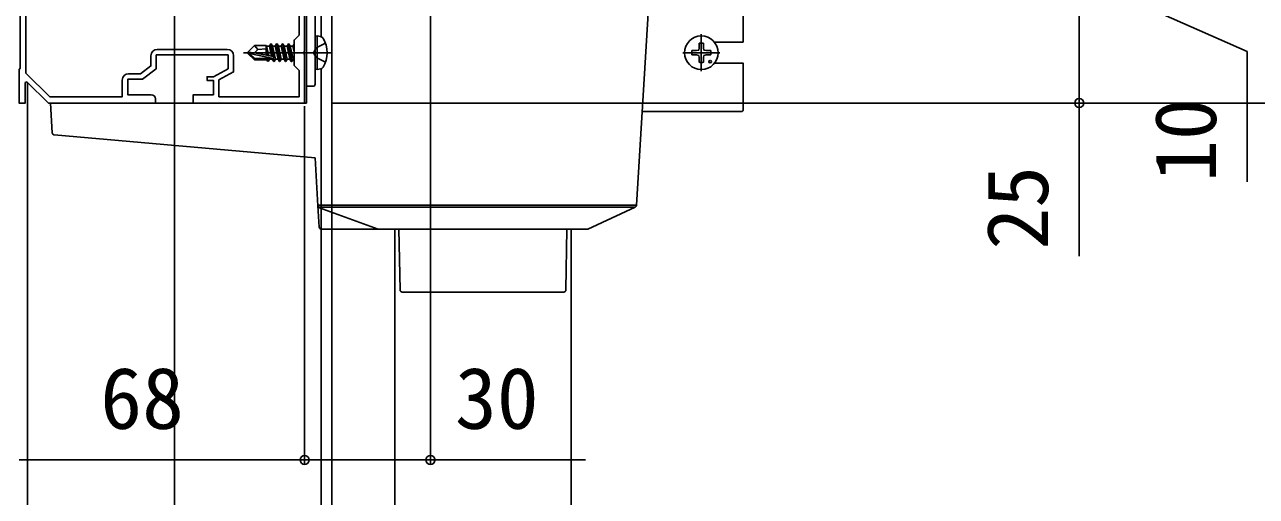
# Model space of a CAD drawing. Units: millimetres, scale not verified. Extents: x -875 to 875, y -1304 to 1297.
# Drawn here: x -454.7 to -161.3, y 290.8 to 403.2 of the extents above; entities that cross this region are included whole.
import ezdxf
from ezdxf.enums import TextEntityAlignment as Align

# ---------------------------------------------------------------- set-up
doc = ezdxf.new("R2010")
doc.units = ezdxf.units.MM
doc.header["$LTSCALE"] = 8
for name, color, linetype in [('0-2_YKK_11', 7, 'Continuous'), ('0-4_YKK_12', 2, 'Continuous'), ('0-5_YKK_13', 4, 'Continuous'), ('0-6_YKK_D', 6, 'Continuous')]:
    doc.layers.add(name, color=color, linetype=linetype)
doc.styles.add('ＭＳ ゴシック', font='')
doc.styles.get('ＭＳ ゴシック').set_extended_font_data('MS Gothic')

msp = doc.modelspace()

# ---------------------------------------------------------------- linework, layer by layer
at = {"layer": '0-2_YKK_11'}
msp.add_line((-406.4, 397.3), (-423.1, 397.3), dxfattribs=at)
for points in [[(-454.4, 391.643), (-454.4, 528.2)], [(-455.7, 526.2), (-455.7, 392.8), (-456, 392.5), (-456, 384.5), (-454.5, 384.5), (-454.5, 389.4), (-454.132, 389.554), (-449, 384.5), (-423.5, 384.5), (-423.5, 385.5)], [(-424.5, 386.5), (-430.1, 386.5), (-430.1, 390.2), (-426.6, 390.2), (-423.3, 392.7), (-423.3, 396), (-406.2, 396), (-406.2, 392.7), (-409.7, 390.8), (-411.2, 390.8), (-411.2, 389.9), (-409.7, 389.9), (-409.7, 386.5), (-414.5, 386.5), (-414.5, 384.5), (-388, 384.5), (-388, 396.042), (-388.12, 396.225), (-388.12, 396.775), (-388, 396.958), (-388, 434.042)], [(-389.3, 421.3), (-389.3, 400.7), (-390.5, 399.5), (-390.5, 393.5), (-389.3, 392.3), (-389.3, 386)], [(-424.6, 395.8), (-424.6, 393.346), (-427.037, 391.5), (-429.9, 391.5)], [(-389.3, 386), (-408.4, 386), (-408.4, 390.027), (-404.9, 391.927), (-404.9, 395.8)], [(-431.4, 390), (-431.4, 386), (-448.67, 386), (-454.4, 391.643)]]:
    msp.add_lwpolyline(points, dxfattribs=at)
for centre, radius, start, end in [((-423.1, 395.8), 1.5, 90.00001, 179.99999), ((-406.4, 395.8), 1.5, 0.00001, 89.99999), ((-429.9, 390), 1.5, 90.00001, 179.99999), ((-424.5, 385.5), 1, 0.00001, 89.99999)]:
    msp.add_arc(centre, radius, start, end, dxfattribs=at)
at = {"layer": '0-4_YKK_12'}
for p, q in [((-419, 916.5), (-419, 152)), ((-384, 411.5), (-384, 400.3)), ((-384, 392.7), (-384, 152)), ((-454, 389.424), (-454, 152)), ((-283.5, 384.5), (-381.5, 384.5)), ((290, 384.5), (-283.5, 384.5))]:
    msp.add_line(p, q, dxfattribs=at)
msp.add_lwpolyline([(-381.5, 152), (-381.5, 354.5), (-381.5, 411.5)], dxfattribs=at)
at = {"layer": '0-5_YKK_13'}
for p, q in [((-303.5, 449.5), (-308.964, 360.168)), ((-283.5, 399), (-283.5, 449.5)), ((-385.5, 389), (-385.5, 411.5)), ((-387.5, 389), (-387.5, 409.5)), ((-385, 400.5), (-385.5, 400.412)), ((-385.5, 392.588), (-385.5, 400.412)), ((-385, 400.5), (-384.198, 400.359)), ((-385, 392.5), (-385, 400.5)), ((-293.5, 392.1), (-293.5, 400.9)), ((-290.377, 399), (-284, 399)), ((-284, 399), (-283.5, 399)), ((-381.6, 396.5), (-402.5, 396.5)), ((-401.5, 396.65), (-399.95, 398.2)), ((-401.5, 396.65), (-401.5, 396.35)), ((-399.878, 396.5), (-401.5, 396.65)), ((-399.878, 396.5), (-401.5, 396.5)), ((-401.076, 396.35), (-401.5, 396.35)), ((-401.5, 396.35), (-399.95, 394.8)), ((-399.826, 395.1), (-401.076, 396.35)), ((-395.377, 395.168), (-401.076, 396.35)), ((-397.1, 398.2), (-399.95, 398.2)), ((-399.147, 397.243), (-399.95, 398.2)), ((-395.493, 395.59), (-399.878, 396.5)), ((-397.1, 398.2), (-397.032, 398.05)), ((-397.1, 395.924), (-397.1, 398.2)), ((-396.817, 395.865), (-397.1, 397.583)), ((-396.368, 398.05), (-397.032, 398.05)), ((-396.525, 395.805), (-397.032, 398.05)), ((-396.05, 398.6), (-396.368, 398.05)), ((-395.828, 395.66), (-396.368, 398.05)), ((-395.55, 395.602), (-396.05, 398.6)), ((-395.95, 398.6), (-396.05, 398.6)), ((-395.95, 398.6), (-395.446, 395.574)), ((-395.95, 398.6), (-395.632, 398.05)), ((-394.932, 394.95), (-395.632, 398.05)), ((-394.968, 398.05), (-395.632, 398.05)), ((-394.65, 398.6), (-394.968, 398.05)), ((-393.95, 394.4), (-394.65, 398.6)), ((-394.55, 398.6), (-394.65, 398.6)), ((-394.55, 398.6), (-393.85, 394.4)), ((-394.55, 398.6), (-394.232, 398.05)), ((-393.532, 394.95), (-394.232, 398.05)), ((-393.568, 398.05), (-394.232, 398.05)), ((-393.25, 398.6), (-393.568, 398.05)), ((-392.55, 394.4), (-393.25, 398.6)), ((-393.15, 398.6), (-393.25, 398.6)), ((-393.15, 398.6), (-392.45, 394.4)), ((-393.15, 398.6), (-392.832, 398.05)), ((-392.132, 394.95), (-392.832, 398.05)), ((-392.168, 398.05), (-392.832, 398.05)), ((-391.85, 398.6), (-392.168, 398.05)), ((-391.15, 394.4), (-391.85, 398.6)), ((-391.75, 398.6), (-391.85, 398.6)), ((-391.75, 398.6), (-391.05, 394.4)), ((-391.75, 398.6), (-391.432, 398.05)), ((-390.732, 394.95), (-391.432, 398.05)), ((-390.768, 398.05), (-391.432, 398.05)), ((-390.5, 398.513), (-390.768, 398.05)), ((-390.5, 396.865), (-390.768, 398.05)), ((-297.9, 396.5), (-289.1, 396.5)), ((-295.745, 397), (-294.637, 397.019)), ((-294.637, 397.019), (-294.12, 397.12)), ((-294.019, 397.637), (-294.12, 397.12)), ((-294, 398.745), (-294.019, 397.637)), ((-293, 398.745), (-292.981, 397.637)), ((-292.981, 397.637), (-292.88, 397.12)), ((-292.363, 397.019), (-292.88, 397.12)), ((-291.255, 397), (-292.363, 397.019)), ((-396.981, 394.8), (-399.95, 394.8)), ((-395.548, 395.1), (-399.826, 395.1)), ((-397.084, 395.92), (-397.1, 396.004)), ((-397.1, 394.8), (-397.1, 395.1)), ((-396.808, 394.5), (-396.981, 394.8)), ((-396.808, 394.5), (-396.924, 395.1)), ((-396.592, 394.5), (-396.808, 394.5)), ((-396.592, 394.5), (-396.691, 395.1)), ((-396.592, 394.5), (-396.332, 394.95)), ((-396.332, 394.95), (-396.367, 395.103)), ((-395.668, 394.95), (-396.332, 394.95)), ((-395.35, 394.4), (-395.469, 395.113)), ((-395.378, 395.168), (-395.25, 394.4)), ((-395.25, 394.4), (-395.35, 394.4)), ((-395.25, 394.4), (-394.932, 394.95)), ((-394.268, 394.95), (-394.932, 394.95)), ((-393.85, 394.4), (-393.95, 394.4)), ((-393.85, 394.4), (-393.532, 394.95)), ((-392.868, 394.95), (-393.532, 394.95)), ((-392.45, 394.4), (-392.55, 394.4)), ((-392.45, 394.4), (-392.132, 394.95)), ((-391.468, 394.95), (-392.132, 394.95)), ((-391.05, 394.4), (-391.15, 394.4)), ((-391.05, 394.4), (-390.732, 394.95)), ((-390.5, 394.95), (-390.732, 394.95)), ((-295.745, 396), (-294.637, 395.981)), ((-294.637, 395.981), (-294.12, 395.88)), ((-294.019, 395.363), (-294.12, 395.88)), ((-294, 394.255), (-294.019, 395.363)), ((-293, 394.255), (-292.981, 395.363)), ((-292.981, 395.363), (-292.88, 395.88)), ((-292.363, 395.981), (-292.88, 395.88)), ((-291.255, 396), (-292.363, 395.981)), ((-284, 394), (-290.378, 394)), ((-385, 392.5), (-385.5, 392.588)), ((-385, 392.5), (-384.198, 392.641)), ((-387.5, 389), (-387.5, 388.5)), ((-387.5, 388.5), (-386, 388.5)), ((-387.5, 384.5), (-387.5, 388.5)), ((-448.5, 384.5), (-448.066, 377.402)), ((-448.001, 384.5), (-448.5, 384.5)), ((-387.5, 384.5), (-448.001, 384.5)), ((-307.598, 382.5), (-284, 382.5)), ((-447.61, 376.934), (-385.499, 371.5)), ((-385.5, 371.5), (-384.798, 360.024)), ((-308.964, 360.168), (-384.807, 360.168)), ((-384.798, 360.024), (-384.489, 354.969)), ((-384.692, 359.745), (-384.704, 359.761)), ((-384.692, 359.745), (-333.5, 359.745)), ((-333.5, 359.745), (-309.252, 359.745)), ((-309.252, 359.745), (-320.5, 354.5)), ((-383.99, 354.5), (-370.5, 354.5)), ((-366.5, 213.059), (-366.5, 354.5)), ((-365.247, 339.991), (-365.5, 354.5)), ((-333.5, 354.5), (-320.5, 354.5)), ((-325.5, 354.5), (-325.753, 339.991)), ((-324.5, 354.5), (-324.5, 210.5)), ((-364.747, 339.5), (-326.253, 339.5))]:
    msp.add_line(p, q, dxfattribs=at)
for points in [[(-399.878, 396.5), (-399.147, 397.243), (-397.1, 397.4)], [(-393.95, 394.4), (-394.268, 394.95), (-394.968, 398.05)], [(-392.55, 394.4), (-392.868, 394.95), (-393.568, 398.05)], [(-391.15, 394.4), (-391.468, 394.95), (-392.168, 398.05)], [(-383.005, 398.758), (-385.237, 397.645), (-385.846, 396.5)], [(-383.005, 394.242), (-385.237, 395.355), (-385.846, 396.5)], [(-395.35, 394.4), (-395.668, 394.95), (-395.701, 395.1)], [(-283.5, 383), (-283.5, 394), (-284, 394)], [(-384.47, 359.585), (-370.5, 354.5), (-333.5, 354.5)]]:
    msp.add_lwpolyline(points, dxfattribs=at)
for centre, radius in [((-293.5, 396.5), 4), ((-291.379, 394.379), 0.3)]:
    msp.add_circle(centre, radius, dxfattribs=at)
for centre, radius, start, end in [((-384.354, 399.472), 0.9, 32.05588, 80), ((-389.1, 396.5), 6.5, 327.94412, 32.05588), ((-385.7, 398.25), 0.2, 359.92103, 0), ((-293.5, 396.5), 2.3, 167.44414, 192.55586), ((-293.5, 396.5), 2.3, 77.44414, 102.55586), ((-293.5, 396.5), 2.3, 347.44414, 12.55586), ((-395.548, 395.348), 0.248, 270, 77.19096), ((-293.5, 396.5), 2.3, 257.44414, 282.55586), ((-384.354, 393.528), 0.9, 280, 327.94412), ((-386, 389), 0.5, 270, 0), ((-284, 383), 0.5, 270, 0), ((-447.567, 377.432), 0.5, 183.5, 265), ((-384.299, 360.055), 0.5, 183.5, 215.87996), ((-384.299, 360.055), 0.5, 218.21174, 250), ((-309.463, 360.198), 0.5, 295, 356.5), ((-383.99, 355), 0.5, 183.5, 270), ((-364.747, 340), 0.5, 181, 270), ((-326.253, 340), 0.5, 270, 359)]:
    msp.add_arc(centre, radius, start, end, dxfattribs=at)
at = {"layer": '0-6_YKK_D'}
for p, q in [((-358, 410.8), (-358, 298.5)), ((-388, 383.8), (-388, 298.5)), ((-456, 299.5), (-451.7, 299.5)), ((-456, 299.5), (-388, 299.5))]:
    msp.add_line(p, q, dxfattribs=at)
for points in [[(-203.5, 414.5), (-163.5, 396.775), (-163.5, 365.775)], [(-203.5, 409.5), (-203.5, 384.5), (-203.5, 348.064)], [(-388, 299.5), (-358, 299.5), (-321.109, 299.5)]]:
    msp.add_lwpolyline(points, dxfattribs=at)
for centre in [(-203.5, 384.5), (-388, 299.5), (-388, 299.5), (-358, 299.5)]:
    msp.add_circle(centre, 1.075, dxfattribs=at)

# ---------------------------------------------------------------- texts
at = {"layer": '0-6_YKK_D', "style": 'ＭＳ ゴシック'}
for s, p in [('10', (-166.5, 365.707)), ('25', (-206.5, 349.586))]:
    msp.add_text(s, height=14.66, rotation=90, dxfattribs=at).set_placement(p, align=Align.BOTTOM_LEFT)
for s, p in [('68', (-436.659, 302.5)), ('30', (-352.177, 302.5))]:
    msp.add_text(s, height=14.66, dxfattribs=at).set_placement(p, align=Align.BOTTOM_LEFT)

doc.saveas('drawing.dxf')
